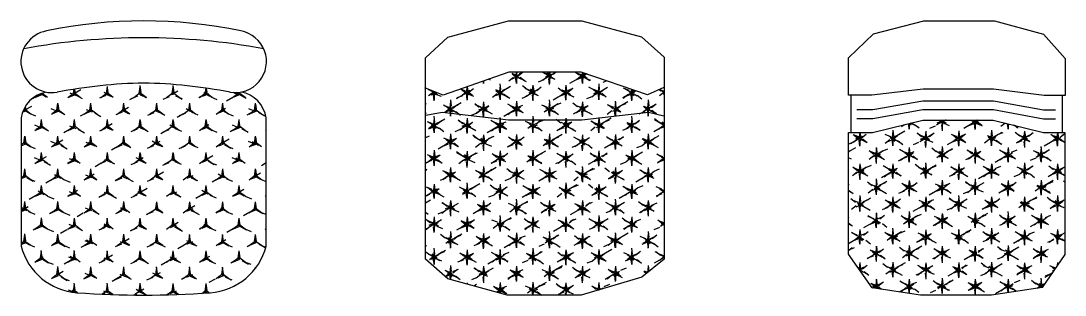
# Model space of a CAD drawing. Header units: inches. Extents: x 3.4 to 45.9, y 14.3 to 39.1.
# Drawn here: x 5.713 to 7.615, y 17.666 to 18.166 of the extents above; entities that cross this region are included whole.
import ezdxf

# ---------------------------------------------------------------- set-up
doc = ezdxf.new("R2010")
doc.units = ezdxf.units.IN
doc.header["$MEASUREMENT"] = 0
doc.layers.add('4', color=4, linetype='Continuous')
doc.layers.add('8', color=8, linetype='Continuous')

msp = doc.modelspace()

# ---------------------------------------------------------------- hatches: boundary and pattern name
at = {"layer": '8'}
h = msp.add_hatch(dxfattribs=at)
h.set_pattern_fill('STAR6-B', color=256, scale=0.06, style=0)
h.set_pattern_definition([(63.4349, (4.694023010954229, 6.542569871530709), (2.429442915841129e-08, 0.06000000060374509), [0.00536658, -0.1287975]), (180, (4.698223010804472, 6.544969871528288), (-0.06000000000000003, -0.05999999999999999), [0.006000000000000002, -0.05400000000000001]), (296.5651, (4.694023010954229, 6.547369871525866), (0.06000007856378282, -0.05999994947645448), [0.00536657999999995, -0.1287974999999989]), (210.0685999999999, (4.70662301097062, 6.551569871521629), (-0.7199998500246164, -0.4200002191444111), [0.0263454, -1.29092448]), (270, (4.695223010778395, 6.558169871529522), (0.05999999999999999, -0.06000000000000003), [0.0264, -0.03360000000000001]), (329.9314000000001, (4.683823010819001, 6.551569871521629), (0.4199999313219656, -0.2400001106168397), [0.02634539999999978, -1.290924479999987]), (218.1572, (4.70662301097062, 6.551569871521629), (-0.3000001010102992, -0.2399998835053766), [0.0106827, -1.05758694]), (202.3801, (4.70662301097062, 6.551569871521629), (-0.7200001680941526, -0.2999995642423405), [0.01103088, -1.09205574]), (157.6199, (4.70662301097062, 6.538369871534947), (-0.3000000716037518, 0.1199998046486754), [0.01103088, -1.09205574]), (141.8428, (4.70662301097062, 6.538369871534947), (-0.5400002139933467, 0.4199997335698953), [0.01068269999999995, -1.057586939999996]), (96.34019999999964, (4.695223010778395, 6.531769871527054), (-0.0600000947375816, 0.4799999641563854), [0.01086647999999995, -0.5324566199999975]), (83.6598, (4.695223010778395, 6.531769871527054), (-1.785990060260145e-08, 0.06000001896239435), [0.01086648, -0.5324566200000002]), (38.15719999999999, (4.683823010819001, 6.538369871534947), (0.3000001010102991, 0.2399998835053767), [0.0106827, -1.05758694]), (22.3801, (4.683823010819001, 6.538369871534947), (0.7200001680941525, 0.2999995642423406), [0.01103088, -1.09205574]), (337.6199, (4.683823010819001, 6.551569871521629), (0.3000000716037517, -0.1199998046486755), [0.01103088, -1.09205574]), (321.8428, (4.683823010819001, 6.551569871521629), (0.5400002139933467, -0.4199997335698953), [0.0106827, -1.05758694]), (263.6598, (4.695223010778395, 6.558169871529522), (1.785990059594012e-08, -0.06000001896239435), [0.01086648, -0.5324566200000002]), (276.3402, (4.695223010778395, 6.558169871529522), (0.06000009473758144, -0.4799999641563854), [0.01086648, -0.5324566200000002]), (276.3402, (4.665223010750456, 6.528169871530686), (0.06000009473758144, -0.4799999641563854), [0.01086648, -0.5324566200000002]), (263.6598, (4.665223010750456, 6.528169871530686), (1.785990059594012e-08, -0.06000001896239435), [0.01086648, -0.5324566200000002]), (321.8428, (4.653823010791061, 6.521569871522793), (0.5400002139933467, -0.4199997335698953), [0.0106827, -1.05758694]), (337.6199, (4.653823010791061, 6.521569871522793), (0.3000000716037517, -0.1199998046486755), [0.01103088, -1.09205574]), (22.3801, (4.653823010791061, 6.508369871521559), (0.7200001680941525, 0.2999995642423406), [0.01103088, -1.09205574]), (38.15719999999999, (4.653823010791061, 6.508369871521559), (0.3000001010102991, 0.2399998835053767), [0.0106827, -1.05758694]), (83.6598, (4.665223010750456, 6.501769871528218), (-1.785990060260145e-08, 0.06000001896239435), [0.01086648, -0.5324566200000002]), (96.34019999999964, (4.665223010750456, 6.501769871528218), (-0.0600000947375816, 0.4799999641563854), [0.01086647999999995, -0.5324566199999975]), (141.8428, (4.676623010942681, 6.508369871521559), (-0.5400002139933467, 0.4199997335698953), [0.01068269999999995, -1.057586939999996]), (157.6199, (4.676623010942681, 6.508369871521559), (-0.3000000716037518, 0.1199998046486754), [0.01103088, -1.09205574]), (202.3801, (4.676623010942681, 6.521569871522793), (-0.7200001680941526, -0.2999995642423405), [0.01103088, -1.09205574]), (218.1572, (4.676623010942681, 6.521569871522793), (-0.3000001010102992, -0.2399998835053766), [0.0106827, -1.05758694]), (329.9314000000001, (4.653823010791061, 6.521569871522793), (0.4199999313219656, -0.2400001106168397), [0.02634539999999978, -1.290924479999987]), (270, (4.665223010750456, 6.528169871530686), (0.05999999999999999, -0.06000000000000003), [0.0264, -0.03360000000000001]), (210.0685999999999, (4.676623010942681, 6.521569871522793), (-0.7199998500246164, -0.4200002191444111), [0.0263454, -1.29092448]), (296.5651, (4.664023010926289, 6.517369871527031), (0.06000007856378282, -0.05999994947645448), [0.00536657999999995, -0.1287974999999989]), (180, (4.668223010776533, 6.514969871529452), (-0.06000000000000003, -0.05999999999999999), [0.006000000000000002, -0.05400000000000001]), (63.4349, (4.664023010926289, 6.512569871531873), (2.429442915841129e-08, 0.06000000060374509), [0.00536658, -0.1287975])])
h.paths.add_polyline_path([(6.884338717842443, 17.99259857823649), (6.855896656336231, 17.99947240704655), (6.734612459717287, 17.98558174136719), (6.600850714305384, 17.98558174136719), (6.479824094036562, 17.99957699221427), (6.449640188533781, 17.99366230293976), (6.449640188533781, 17.73177518416646), (6.49031648266126, 17.69553893994175), (6.598611149406029, 17.66600286854823), (6.733331821560828, 17.66600286854823), (6.843726330138711, 17.69874183700171), (6.884338717842443, 17.73144777548891)])
h.paths.add_polyline_path([(6.884338717842443, 18.04490061299743), (6.85391603194174, 18.03116233244231), (6.733230643141983, 18.07261955953886), (6.601265432713522, 18.07261955953886), (6.482132342578812, 18.03050979279664), (6.449640188533781, 18.04358133789078), (6.449640188533781, 17.99366230293976), (6.479824094036562, 17.99957699221427), (6.600850714305384, 17.98558174136719), (6.734612459717287, 17.98558174136719), (6.855896656336231, 17.99947240704655), (6.884338717842443, 17.99259857823649)])
h = msp.add_hatch(dxfattribs=at)
h.set_pattern_fill('STAR3-B', color=256, scale=0.06, style=0)
h.set_pattern_definition([(210.0685999999999, (5.509623076701505, 6.512569871531873), (-0.7199998500246164, -0.4200002191444111), [0.0131727, -1.30409718]), (329.9314000000001, (5.509623076701505, 6.512569871531873), (0.4199999313219656, -0.2400001106168397), [0.01317269999999989, -1.304097179999988]), (270, (5.509623076701505, 6.525769871533107), (0.05999999999999999, -0.06000000000000003), [0.0132, -0.04680000000000001]), (210.0685999999999, (5.539623076729445, 6.542569871530709), (-0.7199998500246164, -0.4200002191444111), [0.0131727, -1.30409718]), (329.9314000000001, (5.539623076729445, 6.542569871530709), (0.4199999313219656, -0.2400001106168397), [0.01317269999999989, -1.304097179999988]), (270, (5.539623076729445, 6.555769871531943), (0.05999999999999999, -0.06000000000000003), [0.0132, -0.04680000000000001]), (270, (5.539623076729445, 6.542569871530709), (0.05999999999999999, -0.06000000000000003), [0.0018, -0.05820000000000001]), (341.5651, (5.537823076527534, 6.543169871530104), (0.05999998747414773, 7.010089963510602e-08), [0.00189738, -0.1878393]), (198.4349, (5.541423076698525, 6.543169871530104), (-0.1200000260755777, -0.05999990419336248), [0.00189738, -0.1878393]), (157.1663, (5.551023076688839, 6.535969871522816), (-0.7199997847066666, 0.3000005943262281), [0.01236929999999995, -1.224562379999995]), (143.1301, (5.551023076688839, 6.535969871522816), (-0.1799999950694671, 0.1200000073957991), [0.01200000000000001, -0.2880000000000001]), (36.86989999999999, (5.52822307653722, 6.535969871522816), (0.05999999753473358, 0.06000000246526632), [0.01199999999999996, -0.2879999999999986]), (22.8337, (5.52822307653722, 6.535969871522816), (0.4199998796298522, 0.1800003376854215), [0.01236929999999991, -1.224562379999991]), (261.8699, (5.539623076729445, 6.555769871531943), (-1.450529775626208e-08, -0.05999996765524954), [0.01272792, -0.4115361600000001]), (278.1301, (5.539623076729445, 6.555769871531943), (0.05999996134893281, -0.3599999865876673), [0.01272792, -0.41153616]), (278.1301, (5.509623076701505, 6.525769871533107), (0.05999996134893281, -0.3599999865876673), [0.01272792, -0.41153616]), (261.8699, (5.509623076701505, 6.525769871533107), (-1.450529775626208e-08, -0.05999996765524954), [0.01272792, -0.4115361600000001]), (22.8337, (5.498223076742111, 6.50596987152398), (0.4199998796298522, 0.1800003376854215), [0.01236929999999991, -1.224562379999991]), (36.86989999999999, (5.498223076742111, 6.50596987152398), (0.05999999753473358, 0.06000000246526632), [0.01199999999999996, -0.2879999999999986]), (143.1301, (5.521023076660899, 6.50596987152398), (-0.1799999950694671, 0.1200000073957991), [0.01200000000000001, -0.2880000000000001]), (157.1663, (5.521023076660899, 6.50596987152398), (-0.7199997847066666, 0.3000005943262281), [0.01236929999999995, -1.224562379999995]), (198.4349, (5.511423076670585, 6.513169871531268), (-0.1200000260755777, -0.05999990419336248), [0.00189738, -0.1878393]), (341.5651, (5.507823076732425, 6.513169871531268), (0.05999998747414773, 7.010089963510602e-08), [0.00189738, -0.1878393]), (270, (5.509623076701505, 6.512569871531873), (0.05999999999999999, -0.06000000000000003), [0.0018, -0.05820000000000001])])
h.paths.add_polyline_path([(6.15955911779773, 17.98894676042705, 0.3221032803244245), (6.113883710866762, 18.03615240099766, -0.0905099947915911), (6.093557041306017, 18.03609227156716, 0.04230253045590903), (5.936565544158189, 18.05259632402608, 0.04241376026765094), (5.779166414337201, 18.03601407898982, -0.08872249339726195), (5.759234305173127, 18.03614864779679, 0.3219998220103794), (5.713579660216315, 17.98894676042705), (5.713579660216315, 17.83198657891348), (5.713579660216315, 17.75547287981767, 0.3237471313499623), (5.815304416865079, 17.67025166732942, 0.03559004685195221), (6.057834361148966, 17.67025166732942, 0.3237471313499818), (6.15955911779773, 17.75547287981767), (6.15955911779773, 17.83198657891348)])
h = msp.add_hatch(dxfattribs=at)
h.set_pattern_fill('STAR6-B', color=256, scale=0.06, style=0)
h.set_pattern_definition([(63.4349, (3.909285616530074, 6.57917642900879), (2.429442915841129e-08, 0.06000000060374509), [0.00536658, -0.1287975]), (180, (3.913485616613148, 6.58157642902092), (-0.06000000000000003, -0.05999999999999999), [0.006000000000000002, -0.05400000000000001]), (296.5651, (3.909285616530074, 6.583976429018499), (0.06000007856378282, -0.05999994947645448), [0.005366579999999952, -0.1287974999999989]), (210.0685999999999, (3.921885616546465, 6.588176429014261), (-0.7199998500246164, -0.4200002191444111), [0.0263454, -1.29092448]), (270, (3.910485616587071, 6.594776429007602), (0.05999999999999999, -0.06000000000000003), [0.0264, -0.03360000000000001]), (329.9314000000001, (3.899085616627676, 6.588176429014261), (0.4199999313219656, -0.2400001106168397), [0.02634539999999979, -1.290924479999988]), (218.1572, (3.921885616546465, 6.588176429014261), (-0.3000001010102992, -0.2399998835053766), [0.0106827, -1.05758694]), (202.3801, (3.921885616546465, 6.588176429014261), (-0.7200001680941526, -0.2999995642423405), [0.01103088, -1.09205574]), (157.6199, (3.921885616546465, 6.574976429013027), (-0.3000000716037518, 0.1199998046486754), [0.01103088, -1.09205574]), (141.8428, (3.921885616546465, 6.574976429013027), (-0.5400002139933467, 0.4199997335698953), [0.01068269999999995, -1.057586939999997]), (96.34019999999964, (3.910485616587071, 6.568376429005134), (-0.0600000947375816, 0.4799999641563854), [0.01086647999999995, -0.5324566199999976]), (83.6598, (3.910485616587071, 6.568376429005134), (-1.785990060260145e-08, 0.06000001896239435), [0.01086648, -0.5324566200000002]), (38.15719999999999, (3.899085616627676, 6.574976429013027), (0.3000001010102991, 0.2399998835053767), [0.0106827, -1.05758694]), (22.3801, (3.899085616627676, 6.574976429013027), (0.7200001680941525, 0.2999995642423406), [0.01103088, -1.09205574]), (337.6199, (3.899085616627676, 6.588176429014261), (0.3000000716037517, -0.1199998046486755), [0.01103088, -1.09205574]), (321.8428, (3.899085616627676, 6.588176429014261), (0.5400002139933467, -0.4199997335698953), [0.0106827, -1.05758694]), (263.6598, (3.910485616587071, 6.594776429007602), (1.785990059594012e-08, -0.06000001896239435), [0.01086648, -0.5324566200000002]), (276.3402, (3.910485616587071, 6.594776429007602), (0.06000009473758144, -0.4799999641563854), [0.01086648, -0.5324566200000002]), (276.3402, (3.880485616559131, 6.564776429008766), (0.06000009473758144, -0.4799999641563854), [0.01086648, -0.5324566200000002]), (263.6598, (3.880485616559131, 6.564776429008766), (1.785990059594012e-08, -0.06000001896239435), [0.01086648, -0.5324566200000002]), (321.8428, (3.869085616599737, 6.558176429015425), (0.5400002139933467, -0.4199997335698953), [0.0106827, -1.05758694]), (337.6199, (3.869085616599737, 6.558176429015425), (0.3000000716037517, -0.1199998046486755), [0.01103088, -1.09205574]), (22.3801, (3.869085616599737, 6.544976429014191), (0.7200001680941525, 0.2999995642423406), [0.01103088, -1.09205574]), (38.15719999999999, (3.869085616599737, 6.544976429014191), (0.3000001010102991, 0.2399998835053767), [0.0106827, -1.05758694]), (83.6598, (3.880485616559131, 6.538376429006298), (-1.785990060260145e-08, 0.06000001896239435), [0.01086648, -0.5324566200000002]), (96.34019999999964, (3.880485616559131, 6.538376429006298), (-0.0600000947375816, 0.4799999641563854), [0.01086647999999995, -0.5324566199999976]), (141.8428, (3.891885616518525, 6.544976429014191), (-0.5400002139933467, 0.4199997335698953), [0.01068269999999995, -1.057586939999997]), (157.6199, (3.891885616518525, 6.544976429014191), (-0.3000000716037518, 0.1199998046486754), [0.01103088, -1.09205574]), (202.3801, (3.891885616518525, 6.558176429015425), (-0.7200001680941526, -0.2999995642423405), [0.01103088, -1.09205574]), (218.1572, (3.891885616518525, 6.558176429015425), (-0.3000001010102992, -0.2399998835053766), [0.0106827, -1.05758694]), (329.9314000000001, (3.869085616599737, 6.558176429015425), (0.4199999313219656, -0.2400001106168397), [0.02634539999999979, -1.290924479999988]), (270, (3.880485616559131, 6.564776429008766), (0.05999999999999999, -0.06000000000000003), [0.0264, -0.03360000000000001]), (210.0685999999999, (3.891885616518525, 6.558176429015425), (-0.7199998500246164, -0.4200002191444111), [0.0263454, -1.29092448]), (296.5651, (3.879285616502134, 6.553976429019663), (0.06000007856378282, -0.05999994947645448), [0.005366579999999952, -0.1287974999999989]), (180, (3.883485616585208, 6.551576429007532), (-0.06000000000000003, -0.05999999999999999), [0.006000000000000002, -0.05400000000000001]), (63.4349, (3.879285616502134, 6.549176429009954), (2.429442915841129e-08, 0.06000000060374509), [0.00536658, -0.1287975])])
h.paths.add_polyline_path([(7.613956776848031, 17.96237725524856), (7.609402975933595, 17.96237725524856), (7.575131830926953, 17.96237725524856), (7.483453464396266, 17.98502794235987), (7.355416092956407, 17.98502794235987), (7.263708881502939, 17.9625051481898), (7.224807877726821, 17.9625051481898), (7.219846696760474, 17.9625051481898), (7.219846696760474, 17.74048248242338), (7.263235923768921, 17.67909315288575), (7.351447787070615, 17.66600348019433), (7.480306700738115, 17.66600348019433), (7.572855889499156, 17.67988703815076), (7.613956776848031, 17.74017872376584)])

# ---------------------------------------------------------------- linework, layer by layer
at = {"layer": '4'}
for p, q in [((6.490193238649486, 18.13602019031982), (6.600812809010936, 18.16600316833223)), ((6.600812809010936, 18.16600316833223), (6.734166323142095, 18.16600316833223)), ((6.734166323142095, 18.16600316833223), (6.843101155646114, 18.13679590225087)), ((7.265494942134215, 18.14218324124972), (7.356978780291943, 18.16600316833223)), ((7.356978780291943, 18.16600316833223), (7.485895286714626, 18.16600316833223)), ((7.485895286714626, 18.16600316833223), (7.575024198442666, 18.14195428914258)), ((7.220080084567858, 18.09853036274303), (7.265494942134215, 18.14218324124972)), ((7.575024198442666, 18.14195428914258), (7.614517095899178, 18.09762291559759)), ((6.449640188533781, 18.09869710226935), (6.490193238649486, 18.13602019031982)), ((6.843101155646114, 18.13679590225087), (6.884338717842443, 18.09966482669274)), ((6.449640188533781, 17.73177518416646), (6.449640188533781, 18.09869710226935)), ((6.884338717842443, 18.09966482669274), (6.884338717842443, 17.73144777548891)), ((7.220080084567858, 18.03029525393953), (7.220080084567858, 18.09853036274303)), ((7.614517095899178, 18.09762291559759), (7.614517095899178, 18.02991763849145)), ((6.601265432713522, 18.07261955953886), (6.482132342578812, 18.03050979279664)), ((6.733230643141983, 18.07261955953886), (6.601265432713522, 18.07261955953886)), ((6.85391603194174, 18.03116233244231), (6.733230643141983, 18.07261955953886)), ((6.482132342578812, 18.03050979279664), (6.44835659412664, 18.04409772603407)), ((6.883980302307723, 18.0447387596841), (6.85391603194174, 18.03116233244231)), ((7.262770247114791, 18.03029525393953), (7.220080084567858, 18.03029525393953)), ((7.224807877726821, 17.9625051481898), (7.224807877726821, 18.03029525393953)), ((7.355945760784639, 18.04157409938211), (7.262770247114791, 18.03029525393953)), ((7.483906221510811, 18.04157409938211), (7.355945760784639, 18.04157409938211)), ((7.576135283270819, 18.02991763849145), (7.483906221510811, 18.04157409938211)), ((7.614517095899178, 18.02991763849145), (7.576135283270819, 18.02991763849145)), ((7.609402975933595, 18.02991763849145), (7.609402975933595, 17.96237725524856)), ((7.264473158568112, 18.00439144438582), (7.355672548925472, 18.02046753411282)), ((7.355672548925472, 18.02046753411282), (7.484274053182421, 18.02046753411282)), ((7.484274053182421, 18.02046753411282), (7.574982936661659, 18.00357115731908)), ((5.713579660216315, 17.98894676042705), (5.713579660216315, 17.75547287981767)), ((6.15955911779773, 17.75547287981767), (6.15955911779773, 17.98894676042705)), ((6.450215632030709, 17.99377506402829), (6.479824094036562, 17.99957699221427)), ((6.479824094036562, 17.99957699221427), (6.600850714305384, 17.98558174136719)), ((6.734612459717287, 17.98558174136719), (6.855896656336231, 17.99947240704655)), ((6.855896656336231, 17.99947240704655), (6.883802941702275, 17.99272806372478)), ((7.235058724116502, 18.00439144438582), (7.264473158568112, 18.00439144438582)), ((7.264473158568112, 17.9881636708787), (7.355672548925472, 18.00423976060569)), ((7.355672548925472, 18.00423976060569), (7.484274053182421, 18.00423976060569)), ((7.484274053182421, 18.00423976060569), (7.574982936661659, 17.98734338381195)), ((7.574982936661659, 18.00357115731908), (7.597119203237785, 18.00357115731908)), ((6.600850714305384, 17.98558174136719), (6.734612459717287, 17.98558174136719)), ((7.235058724116502, 17.9881636708787), (7.264473158568112, 17.9881636708787)), ((7.263708881502939, 17.9625051481898), (7.355416092956407, 17.98502794235987)), ((7.355416092956407, 17.98502794235987), (7.483453464396266, 17.98502794235987)), ((7.483453464396266, 17.98502794235987), (7.575131830926953, 17.96237725524856)), ((7.574982936661659, 17.98734338381195), (7.597119203237785, 17.98734338381195)), ((7.219846696760474, 17.9625051481898), (7.263708881502939, 17.9625051481898)), ((7.219846696760474, 17.74048248242338), (7.219846696760474, 17.9625051481898)), ((7.575131830926953, 17.96237725524856), (7.613956776848031, 17.96237725524856)), ((7.613956776848031, 17.96237725524856), (7.613956776848031, 17.74017872376584)), ((6.49031648266126, 17.69553893994175), (6.449640188533781, 17.73177518416646)), ((6.884338717842443, 17.73144777548891), (6.843726330138711, 17.69874183700171)), ((7.263235923768921, 17.67909315288575), (7.219846696760474, 17.74048248242338)), ((7.613956776848031, 17.74017872376584), (7.572855889499156, 17.67988703815076)), ((6.598611149406029, 17.66600286854823), (6.49031648266126, 17.69553893994175)), ((6.843726330138711, 17.69874183700171), (6.733331821560828, 17.66600286854823)), ((6.733331821560828, 17.66600286854823), (6.598611149406029, 17.66600286854823)), ((7.351447787070615, 17.66600348019433), (7.263235923768921, 17.67909315288575)), ((7.480306700738115, 17.66600348019433), (7.351447787070615, 17.66600348019433)), ((7.572855889499156, 17.67988703815076), (7.480306700738115, 17.66600348019433))]:
    msp.add_line(p, q, dxfattribs=at)
for centre, radius, start, end in [((5.936569389123438, 17.30972439074407), 0.8562787775820966, 78.08993227251162, 101.9100677274884), ((5.769576559476523, 18.09180345024374), 0.05660759012457797, 99.88990046044465, 279.7534789610303), ((6.103555651549218, 18.09180721495517), 0.0566050097256144, 259.825991304, 80.10289663096356), ((5.936565544158189, 16.92215282457341), 1.21293022800871, 79.62106207341468, 100.3789379265853), ((5.955431101312829, 17.11821435663018), 0.9345723996789492, 91.1566682464498, 100.8713634969507), ((5.917699987003548, 17.11821435663018), 0.9345723996789492, 79.12863650304925, 88.84333175355019), ((5.76925468135622, 17.98077672854283), 0.05627128377812109, 100.2575166854051, 171.6517138661503), ((6.103884096890656, 17.98077672854283), 0.05627128377812204, 8.348286133849728, 79.76396618694618), ((5.823352977102591, 17.78318163071976), 0.1132164120206433, 194.1665558360319, 265.9234016557712), ((6.049785801144285, 17.78318163071976), 0.1132164120206365, 274.0765983442288, 345.8334441639681), ((5.936569389123438, 19.37172978240864), 1.705793941111023, 265.9234016557712, 274.0765983442288)]:
    msp.add_arc(centre, radius, start, end, dxfattribs=at)

doc.saveas('drawing.dxf')
